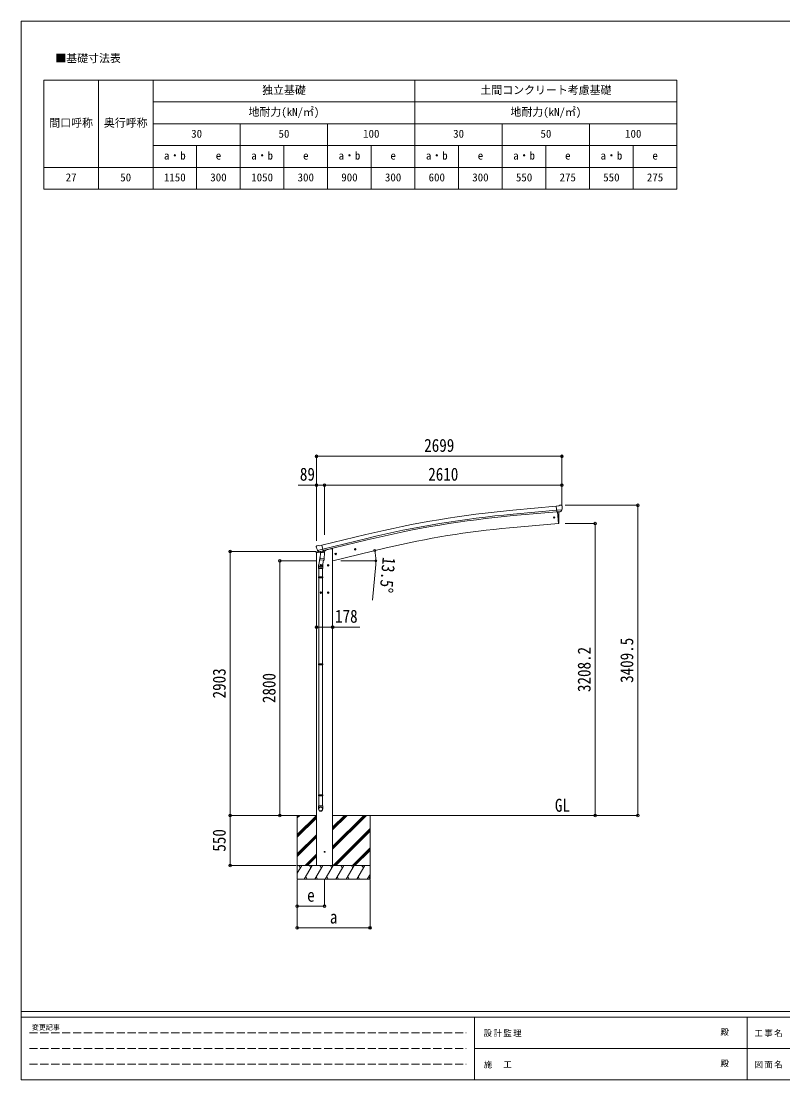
# Model space of a CAD drawing. Units: millimetres at full size, sheet at 1:30. Extents: x -8385 to 8479, y -5853 to 5787.
# Drawn here: x -8385 to -12, y -5853 to 5787 of the extents above; entities that cross this region are included whole.
import ezdxf
from ezdxf.enums import TextEntityAlignment as Align

# ---------------------------------------------------------------- set-up
doc = ezdxf.new("R2010")
doc.units = ezdxf.units.MM
doc.header["$LTSCALE"] = 30
doc.header["$PDMODE"] = 32
doc.header["$PDSIZE"] = 30
doc.linetypes.add('DASHED3', pattern=[4, 3, -1])
for name, color, linetype, lineweight in [('0-0_0', 7, 'Continuous', 9), ('0-1_本体', 4, 'Continuous', 9), ('0-2_部品', 7, 'Continuous', 9), ('0-A_寸法', 6, 'Continuous', 9), ('1-0_FRAME', 7, 'Continuous', 18), ('F-0_240', 7, 'Continuous', 9)]:
    doc.layers.add(name, color=color, linetype=linetype, lineweight=lineweight)
doc.styles.add('ＭＳ ゴシック', font='')
doc.styles.get('ＭＳ ゴシック').set_extended_font_data('MS Gothic')

msp = doc.modelspace()

# ---------------------------------------------------------------- linework, layer by layer
at = {"layer": '0-0_0', "color": 6}
for p, q in [((-1606.97, -2945.47), (-1606.97, 464.03)), ((-2075.98, 262.73), (-2075.98, -2945.47))]:
    msp.add_line(p, q, dxfattribs=at)
at = {"layer": '0-0_0'}
for p, q in [((-5735.76, -2945.52), (-5138.87, -2945.52)), ((-5349.87, -2972.85), (-5322.49, -2945.47)), ((-5349.87, -2958.71), (-5336.63, -2945.47)), ((-5349.87, -2945.52), (-5349.87, -3645.47)), ((-5349.87, -3156.7), (-5138.87, -2945.7)), ((-5349.87, -3170.84), (-5138.87, -2959.85)), ((-5349.87, -3184.98), (-5138.87, -2973.99)), ((-4960.87, -3316.48), (-4589.85, -2945.47)), ((-4960.87, -3288.2), (-4618.14, -2945.47)), ((-4960.87, -3302.34), (-4604, -2945.47)), ((-4960.87, -3104.35), (-4801.99, -2945.47)), ((-4960.87, -3090.21), (-4816.13, -2945.47)), ((-4960.87, -3076.07), (-4830.27, -2945.47)), ((-4960.87, -2945.52), (-2374.42, -2945.52)), ((-4549.87, -2945.47), (-4549.87, -3645.47)), ((-4956.01, -3495.47), (-4549.87, -3089.33)), ((-4941.87, -3495.47), (-4549.87, -3103.48)), ((-4927.72, -3495.47), (-4549.87, -3117.62)), ((-5349.87, -3368.83), (-5138.87, -3157.83)), ((-5349.87, -3382.97), (-5138.87, -3171.98)), ((-5349.87, -3397.12), (-5138.87, -3186.12)), ((-5264.38, -3495.47), (-5138.87, -3369.96)), ((-4743.88, -3495.47), (-4549.87, -3301.47)), ((-4729.73, -3495.47), (-4549.87, -3315.61)), ((-4715.59, -3495.47), (-4549.87, -3329.75)), ((-5250.23, -3495.47), (-5138.87, -3384.11)), ((-5236.09, -3495.47), (-5138.87, -3398.25)), ((-4549.87, -3495.47), (-5349.87, -3495.47)), ((-5349.87, -3579.3), (-5301.47, -3495.47)), ((-5316.47, -3521.45), (-5331.47, -3495.47)), ((-5272.6, -3645.47), (-5186, -3495.47)), ((-5201, -3521.46), (-5216, -3495.47)), ((-5157.13, -3645.47), (-5070.53, -3495.47)), ((-4960.87, -3495.47), (-5138.87, -3495.47)), ((-5085.53, -3521.45), (-5100.53, -3495.47)), ((-5041.66, -3645.47), (-4955.06, -3495.47)), ((-4970.06, -3521.45), (-4985.06, -3495.47)), ((-4926.19, -3645.47), (-4839.59, -3495.47)), ((-4854.59, -3521.45), (-4869.59, -3495.47)), ((-4810.72, -3645.47), (-4724.12, -3495.47)), ((-4754.12, -3495.47), (-4739.12, -3521.45)), ((-4695.25, -3645.47), (-4608.65, -3495.47)), ((-4623.65, -3521.45), (-4638.65, -3495.47)), ((-4579.78, -3645.47), (-4549.87, -3593.66)), ((-5349.87, -3645.47), (-4549.87, -3645.47)), ((-5257.6, -3619.49), (-5242.6, -3645.47)), ((-5142.13, -3619.49), (-5127.13, -3645.47)), ((-5026.66, -3619.49), (-5011.66, -3645.47)), ((-4911.19, -3619.49), (-4896.19, -3645.47)), ((-4795.72, -3619.49), (-4780.72, -3645.47)), ((-4680.25, -3619.49), (-4665.25, -3645.47)), ((-4564.78, -3619.49), (-4549.87, -3645.32))]:
    msp.add_line(p, q, dxfattribs=at)
msp.add_circle((-5049.87, -3345.47), 5, dxfattribs=at)
at = {"layer": '0-1_本体'}
for p, q in [((-2502.56, 453.49), (-2980.07, 410.29)), ((-2498.8, 410.49), (-2976.18, 367.3)), ((-2497.33, 393.72), (-2974.67, 350.53)), ((-2490.09, 391.33), (-2478.84, 262.73)), ((-2478.84, 262.73), (-3016.79, 215.67)), ((-5079.4, 24.67), (-4596.52, 142.16)), ((-5069.32, -17.29), (-4586.31, 100.17)), ((-5065.39, -33.67), (-4582.33, 83.82)), ((-5138.87, -3495.47), (-5138.87, -58.92)), ((-5036.88, -27.96), (-4984.87, -15.47)), ((-4960.87, -15.47), (-4984.87, -15.47)), ((-4960.87, -15.47), (-4960.87, -3495.47)), ((-4372.79, -4.29), (-4960.84, -145.47))]:
    msp.add_line(p, q, dxfattribs=at)
at = {"layer": '0-1_本体', "color": 6}
msp.add_line((-4960.87, -875.65), (-5138.87, -875.65), dxfattribs=at)
at = {"layer": '0-1_本体'}
for centre, radius, start, end in [((-1983.95, -10599.72), 11054.98, 95.16866, 103.66973), ((-1983.95, -10599.72), 11011.82, 95.16974, 103.66973), ((-1983.95, -10599.72), 10994.98, 95.16974, 103.66973), ((-2217.78, -8999.99), 9250.23, 94.95525, 103.47191)]:
    msp.add_arc(centre, radius, start, end, dxfattribs=at)
at = {"layer": '0-2_部品'}
for p, q in [((-2449.54, 466.06), (-2463.2, 464.86)), ((-2476.16, 457.71), (-2502.73, 455.38)), ((-2497.07, 390.72), (-2502.73, 455.38)), ((-2439.86, 415.42), (-2498.78, 410.26)), ((-2487.11, 391.59), (-2497.07, 390.72)), ((-2479.04, 265), (-2490.09, 391.33)), ((-2476.16, 457.71), (-2464.44, 464.47)), ((-2453.5, 394.53), (-2461.2, 393.86)), ((-2451.11, 395.93), (-2440.18, 414.87)), ((-2440.4, 460.31), (-2445.89, 464.91)), ((-2439.34, 458.26), (-2439.22, 456.92)), ((-2478.8, 262.23), (-2479.04, 265)), ((-2476.19, 262.62), (-2478.8, 262.23)), ((-5140.86, 9.1), (-5140.58, 7.95)), ((-5136.64, 17.67), (-5140.49, 11.38)), ((-5133.54, 19.92), (-5120.36, 23.09)), ((-5105.8, 20.41), (-5119.06, 23.11)), ((-5105.8, 20.41), (-5079.87, 26.64)), ((-5141.43, -59.53), (-5098.41, -49.2)), ((-5141.43, -52.64), (-5141.43, -59.53)), ((-5112.97, -43.44), (-5139.13, -49.72)), ((-5126.8, -31.21), (-5069.3, -17.4)), ((-5109.95, -46.12), (-5126.33, -31.63)), ((-5098.36, -95.64), (-5114.27, -191.81)), ((-5107.24, -46.69), (-5099.72, -44.88)), ((-5106.4, -46.58), (-5104.88, -46.21)), ((-5104.88, -46.21), (-5068.17, -37.4)), ((-5103.04, -46.44), (-5103.09, -47.18)), ((-5102.33, -48.22), (-5076.52, -54.66)), ((-5095.42, -53.57), (-5100.09, -120.41)), ((-5049.73, -56.76), (-5095.42, -53.57)), ((-5093.64, -50.39), (-5093.87, -53.68)), ((-5074.12, -39.23), (-5075.14, -53.83)), ((-5068.17, -37.4), (-5066.64, -37.04)), ((-5065.09, -34.93), (-5064.14, -35)), ((-5064.14, -35), (-5050.83, -50.31)), ((-5059.84, -39.94), (-5040.71, -35.35)), ((-5054.4, -123.6), (-5049.73, -56.76)), ((-5050.83, -50.31), (-5051.27, -56.66)), ((-5036.88, -26.74), (-5036.88, -30.49)), ((-4937.3, -73.07), (-4917.85, -68.4)), ((-4932.74, -65.29), (-4934.87, -72.49)), ((-4925.44, -63.54), (-4932.74, -65.29)), ((-4925.24, -80.46), (-4929.91, -61.01)), ((-4920.27, -68.98), (-4925.44, -63.54)), ((-4922.41, -76.18), (-4920.27, -68.98)), ((-4723.36, -21.71), (-4703.91, -17.04)), ((-4718.8, -13.93), (-4720.94, -21.13)), ((-4711.51, -12.18), (-4718.8, -13.93)), ((-4711.3, -29.1), (-4715.97, -9.65)), ((-4706.34, -17.62), (-4711.51, -12.18)), ((-4708.47, -24.82), (-4706.34, -17.62)), ((-5116.42, -228.97), (-5116.42, -194.62)), ((-5070.42, -228.97), (-5116.42, -228.97)), ((-5114.42, -228.97), (-5114.42, -322.97)), ((-5100.95, -132.87), (-5100.08, -120.41)), ((-5100.55, -134.23), (-5100.56, -134.23)), ((-5054.4, -123.6), (-5100.09, -120.41)), ((-5079.87, -195.71), (-5099.87, -195.71)), ((-5099.11, -135.01), (-5057.41, -137.93)), ((-5089.87, -188.21), (-5096.37, -191.96)), ((-5096.37, -191.96), (-5096.37, -199.47)), ((-5096.37, -199.47), (-5089.87, -203.22)), ((-5089.87, -205.71), (-5089.87, -185.71)), ((-5083.37, -191.96), (-5089.87, -188.21)), ((-5062.84, -137.55), (-5073.57, -201.13)), ((-5072.42, -228.97), (-5072.42, -322.97)), ((-5070.42, -194.32), (-5070.42, -228.97)), ((-5054.41, -123.6), (-5055.3, -136.3)), ((-4999.87, -195.71), (-5019.87, -195.71)), ((-5009.87, -188.21), (-5016.37, -191.96)), ((-5016.37, -191.96), (-5016.37, -199.47)), ((-5016.37, -199.47), (-5009.87, -203.22)), ((-5009.87, -205.71), (-5009.87, -185.71)), ((-5003.37, -191.96), (-5009.87, -188.21)), ((-5116.42, -324.97), (-5115.42, -322.97)), ((-5070.42, -324.97), (-5116.42, -324.97)), ((-5070.42, -332.97), (-5116.42, -332.97)), ((-5071.42, -322.97), (-5115.42, -322.97)), ((-5071.42, -334.97), (-5115.42, -334.97)), ((-5114.42, -334.97), (-5114.42, -1279.16)), ((-5072.42, -334.97), (-5072.42, -1279.16)), ((-5070.42, -324.97), (-5071.42, -322.97)), ((-5070.42, -332.97), (-5071.42, -334.97)), ((-5070.42, -324.97), (-5070.42, -332.97)), ((-5079.87, -495.71), (-5099.87, -495.71)), ((-5089.87, -488.21), (-5096.37, -491.96)), ((-5096.37, -491.96), (-5096.37, -499.47)), ((-5096.37, -499.47), (-5089.87, -503.22)), ((-5089.87, -505.71), (-5089.87, -485.71)), ((-5083.37, -491.96), (-5089.87, -488.21)), ((-4999.87, -495.71), (-5019.87, -495.71)), ((-5009.87, -488.21), (-5016.37, -491.96)), ((-5016.37, -491.96), (-5016.37, -499.47)), ((-5016.37, -499.47), (-5009.87, -503.22)), ((-5009.87, -505.71), (-5009.87, -485.71)), ((-5003.37, -491.96), (-5009.87, -488.21)), ((-5116.42, -1281.16), (-5115.42, -1279.16)), ((-5071.42, -1279.16), (-5115.42, -1279.16)), ((-5070.42, -1281.16), (-5071.42, -1279.16)), ((-5070.42, -1281.16), (-5116.42, -1281.16)), ((-5070.42, -1289.16), (-5116.42, -1289.16)), ((-5071.42, -1291.16), (-5115.42, -1291.16)), ((-5114.42, -1291.16), (-5114.42, -2719.35)), ((-5072.42, -1291.16), (-5072.42, -2719.35)), ((-5070.42, -1289.16), (-5071.42, -1291.16)), ((-5070.42, -1281.16), (-5070.42, -1289.16)), ((-5116.42, -2721.35), (-5115.42, -2719.35)), ((-5070.42, -2721.35), (-5116.42, -2721.35)), ((-5070.42, -2729.35), (-5116.42, -2729.35)), ((-5071.42, -2719.35), (-5115.42, -2719.35)), ((-5071.42, -2731.35), (-5115.42, -2731.35)), ((-5114.42, -2731.35), (-5114.42, -2841.35)), ((-5072.42, -2731.35), (-5072.42, -2841.35)), ((-5070.42, -2721.35), (-5071.42, -2719.35)), ((-5070.42, -2729.35), (-5071.42, -2731.35)), ((-5070.42, -2721.35), (-5070.42, -2729.35)), ((-5116.42, -2875.49), (-5116.42, -2841.35)), ((-5070.42, -2841.35), (-5116.42, -2841.35)), ((-5070.42, -2875.49), (-5070.42, -2841.35))]:
    msp.add_line(p, q, dxfattribs=at)
for points in [[(-2487.11, 391.59), (-2486.83, 391.52), (-2461.46, 393.74), (-2461.2, 393.86)], [(-2473.64, 265.46), (-2472.81, 291.08), (-2472.61, 317.58), (-2473.08, 344.07), (-2474.22, 370.54), (-2475.73, 392.5)], [(-2439.79, 416.05), (-2440.08, 415.06), (-2440.18, 414.87)], [(-5074.44, -38.81), (-5064.72, -36.48), (-5079.87, 26.64)], [(-5127.07, -30.63), (-5126.49, -31.48), (-5126.33, -31.63)], [(-5074.44, -38.81), (-5074.68, -38.96), (-5099.44, -44.91), (-5099.72, -44.88)], [(-4934.87, -72.49), (-4929.7, -77.93), (-4922.41, -76.18)], [(-4720.94, -21.13), (-4715.77, -26.57), (-4708.47, -24.82)], [(-5089.87, -203.22), (-5083.37, -199.47), (-5083.37, -191.96)], [(-5009.87, -203.22), (-5003.37, -199.47), (-5003.37, -191.96)], [(-5116.42, -324.97), (-5116.42, -332.97), (-5115.42, -334.97)], [(-5089.87, -503.22), (-5083.37, -499.47), (-5083.37, -491.96)], [(-5009.87, -503.22), (-5003.37, -499.47), (-5003.37, -491.96)], [(-5116.42, -1281.16), (-5116.42, -1289.16), (-5115.42, -1291.16)], [(-5116.42, -2721.35), (-5116.42, -2729.35), (-5115.42, -2731.35)]]:
    msp.add_lwpolyline(points, dxfattribs=at)
for centre, radius in [((-2524.87, 329.87), 6.5), ((-4927.57, -70.73), 8.5), ((-4927.57, -70.73), 7.7), ((-4927.57, -70.73), 6.5), ((-4713.64, -19.37), 8.5), ((-4713.64, -19.37), 7.7), ((-4713.64, -19.37), 6.5), ((-5089.87, -195.71), 8.5), ((-5089.87, -195.71), 7.7), ((-5089.87, -195.71), 6.5), ((-5009.87, -195.71), 8.5), ((-5009.87, -195.71), 7.7), ((-5009.87, -195.71), 6.5), ((-5089.87, -495.71), 8.5), ((-5089.87, -495.71), 7.7), ((-5089.87, -495.71), 6.5), ((-5009.87, -495.71), 8.5), ((-5009.87, -495.71), 7.7), ((-5009.87, -495.71), 6.5)]:
    msp.add_circle(centre, radius, dxfattribs=at)
at = {"layer": '0-2_部品', "color": 4}
msp.add_circle((-5049.87, -3345.47), 4.5, dxfattribs=at)
at = {"layer": '0-2_部品'}
for centre, radius, start, end in [((-2449.1, 461.08), 5, 50.00648, 94.99352), ((-2462.94, 461.87), 3, 95, 120), ((-2640.85, 439.28), 202.4, 353.4085, 5), ((-2476.63, 265.59), 3, 278.50322, 357.46219), ((-4943.78, 55.2), 202.4, 193.5, 205.09125), ((-5132.37, 15.06), 5, 103.5, 148.5), ((-5119.66, 20.17), 3, 78.5, 103.5), ((-5138.43, -52.64), 3, 103.5, 180), ((-5106.52, -46.1), 0.5, 248.23754, 283.5), ((-5103.54, -46.41), 0.5, 356, 103.5), ((-5102.09, -47.25), 1, 176, 256), ((-5076.17, -53.69), 1.03, 250.03897, 351.96569), ((-5073.52, -39.31), 0.604, 100.59842, 172.20595), ((-5066.76, -36.55), 0.5, 283.5, 318.76246), ((-5041.88, -30.49), 5, 283.5, 0), ((-5086.42, -194.62), 30, 177.45142, 180), ((-5099.01, -133.05), 1.95, 175.04017, 217.47766), ((-5098.97, -133.02), 2, 217.40962, 266), ((-5057.27, -135.93), 2, 266, 349.46843)]:
    msp.add_arc(centre, radius, start, end, dxfattribs=at)
for centre, major_axis, ratio, start_param, end_param in [((-2435.01, 462.31), (-15.35, 3.44), 0.101033, 5.97514262, 5.97537366), ((-2453.77, 397.53), (1.62, -2.54), 0.997631, 5.80419048, 5.89294842), ((-2453.84, 397.64), (-3.5, 2.17), 0.650902, 2.11455212, 2.18736272), ((-2453.71, 397.44), (1.62, -2.54), 0.997631, 5.96575902, 6.76218013), ((-2442.33, 458.01), (2.71, -1.31), 0.997474, 0.53665673, 1.32256522), ((-5137.94, 9.81), (-1.57, -2.57), 0.99628, 4.71238898, 5.49965061), ((-5107.96, -43.86), (-0.73, -2.92), 0.997631, 5.80419048, 6.60061159), ((-5107.91, -43.64), (2.63, 3.16), 0.650902, 4.09582259, 4.16863319), ((-5107.94, -43.76), (-0.73, -2.92), 0.997631, 0.39023689, 0.47899483), ((-5093.42, -194.32), (23, 0), 0.996195, 2.55602575, 6.56630284), ((-5093.42, -194.32), (21, 0), 0.996195, 2.93491471, 5.95123941), ((-5093.42, -2873.75), (-23, 0), 0.996195, 3.14159265, 6.28318531), ((-5093.42, -2875.49), (-23, 0), 0.996195, 3.14159265, 6.28318531), ((-5093.42, -2875.49), (0, -23.43), 0.981806, 4.71238898, 7.85398163)]:
    msp.add_ellipse(centre, major_axis=major_axis, ratio=ratio, start_param=start_param, end_param=end_param, dxfattribs=at)
msp.add_ellipse((-5093.42, -2875.49), major_axis=(21, 0), ratio=0.996195, dxfattribs=at)
at = {"layer": '0-A_寸法'}
for p, q in [((-5138.87, 1002.89), (-2439.87, 1002.89)), ((-2439.87, 1002.89), (-2439.87, 686.27)), ((-5138.87, 686.27), (-5138.87, 74.04)), ((-5138.87, 686.27), (-5049.87, 686.27)), ((-5049.87, 686.27), (-5049.87, 138.41)), ((-5049.87, 686.27), (-2439.87, 686.27)), ((-2439.87, 686.27), (-2439.87, 457.26)), ((-1606.97, 464.03), (-2404.81, 464.03)), ((-2075.98, 262.73), (-2404.81, 262.73)), ((-6088.44, -42.47), (-5143.36, -42.47)), ((-6088.44, -2945.47), (-6088.44, -42.47)), ((-5540.47, -145.47), (-5143.36, -145.47)), ((-5540.47, -2945.47), (-5540.47, -145.47)), ((-4871.37, -145.47), (-4484.51, -145.47)), ((-4487.37, -187.93), (-4521.73, -580.43)), ((-4960.87, -875.65), (-4660.87, -875.65)), ((-6088.44, -2945.47), (-5360.33, -2945.47)), ((-6088.44, -3495.47), (-6088.44, -2945.47)), ((-2075.98, -2945.47), (-2404.81, -2945.47)), ((-1606.97, -2945.47), (-2075.98, -2945.47)), ((-6088.44, -3495.47), (-5360.33, -3495.47)), ((-5350.12, -4181.84), (-5350.12, -3652.89)), ((-5350.12, -3941.86), (-5350.12, -3652.89)), ((-5049.87, -3941.86), (-5049.87, -3652.89)), ((-4550.12, -4181.84), (-4550.12, -3652.89)), ((-5049.87, -3941.86), (-5350.12, -3941.86)), ((-5350.12, -4181.84), (-4550.12, -4181.84))]:
    msp.add_line(p, q, dxfattribs=at)
msp.add_lwpolyline([(-5138.87, 1002.89), (-5138.87, 686.27), (-5338.87, 686.27)], dxfattribs=at)
for centre in [(-4498.97, -31.82), (-4485.51, -145.47)]:
    msp.add_circle(centre, 10.62, dxfattribs=at)
for start, end in [(0, 13.5), (354.99678, 0)]:
    msp.add_arc((-4972.37, -145.47), 486.86, start, end, dxfattribs=at)
for p in [(-5138.87, 1002.89), (-2439.87, 1002.89), (-5138.87, 686.27), (-5049.87, 686.27), (-2439.87, 686.27), (-1606.97, 464.03), (-2075.98, 262.73), (-6088.44, -42.47), (-5540.47, -145.47), (-5138.87, -875.65), (-4960.87, -875.65), (-6088.44, -2945.47), (-5540.47, -2945.47), (-2075.98, -2945.47), (-1606.97, -2945.47), (-6088.44, -3495.47), (-5350.12, -3941.86), (-5049.87, -3941.86), (-5350.12, -4181.84), (-4550.12, -4181.84)]:
    msp.add_point(p, dxfattribs=at)
at = {"layer": '1-0_FRAME'}
for p, q in [((-8136.13, 5139.41), (-1176.13, 5139.41)), ((-8136.13, 5139.41), (-8136.13, 3939.41)), ((-7536.13, 5139.41), (-7536.13, 3939.41)), ((-4056.13, 5139.41), (-4056.13, 3939.41)), ((-6936.13, 4899.41), (-1176.13, 4899.41)), ((-6936.13, 4659.41), (-1176.13, 4659.41)), ((-3096.13, 4659.41), (-3096.13, 3939.41)), ((-6936.13, 4419.41), (-1176.13, 4419.41)), ((-2616.13, 4419.41), (-2616.13, 3939.41)), ((-1656.13, 4419.41), (-1656.13, 3939.41))]:
    msp.add_line(p, q, dxfattribs=at)
for points in [[(-6936.13, 5139.41), (-6936.13, 4899.41), (-6936.13, 4179.41), (-6936.13, 3939.41)], [(-1176.13, 5139.41), (-1176.13, 4419.41), (-1176.13, 3939.41)], [(-5976.13, 4659.41), (-5976.13, 4419.41), (-5976.13, 3939.41)], [(-5016.13, 4659.41), (-5016.13, 4419.41), (-5016.13, 3939.41)], [(-2136.13, 4659.41), (-2136.13, 4179.41), (-2136.13, 3939.41)], [(-6456.13, 4419.41), (-6456.13, 4179.41), (-6456.13, 3939.41)], [(-5496.13, 4419.41), (-5496.13, 4179.41), (-5496.13, 3939.41)], [(-4536.13, 4419.41), (-4536.13, 4179.41), (-4536.13, 3939.41)], [(-3576.13, 4419.41), (-3576.13, 4179.41), (-3576.13, 3939.41)], [(-8136.13, 4179.41), (-6936.13, 4179.41), (-1176.13, 4179.41)], [(-8136.13, 3939.41), (-7536.13, 3939.41), (-4056.13, 3939.41), (-2136.13, 3939.41), (-1176.13, 3939.41)]]:
    msp.add_lwpolyline(points, dxfattribs=at)
at = {"layer": 'F-0_240', "color": 5}
for p, q in [((-8385.45, 5787.34), (-8385.45, -5852.66)), ((-8385.45, 5787.34), (8054.55, 5787.34)), ((-8385.45, -5102.66), (8054.55, -5102.66)), ((-8385.45, -5162.66), (5387.79, -5162.66)), ((-3402.21, -5162.66), (-3402.21, -5852.66)), ((-402.21, -5162.66), (-402.21, -5852.66)), ((-3402.21, -5507.66), (2747.79, -5507.66)), ((-8385.45, -5852.66), (8054.55, -5852.66))]:
    msp.add_line(p, q, dxfattribs=at)
at = {"layer": 'F-0_240', "color": 4, "linetype": 'DASHED3'}
for p, q in [((-8295.46, -5335.16), (-3492.21, -5335.16)), ((-8295.46, -5507.66), (-3492.21, -5507.66)), ((-8295.46, -5680.16), (-3492.21, -5680.16))]:
    msp.add_line(p, q, dxfattribs=at)

# ---------------------------------------------------------------- texts
at = {"layer": '0-0_0', "style": 'ＭＳ ゴシック', "width": 0.85}
msp.add_text('GL', height=143, dxfattribs=at).set_placement((-2517.56, -2947.91), align=Align.BOTTOM_LEFT)
at = {"layer": '0-A_寸法', "color": 7, "style": 'ＭＳ ゴシック', "width": 0.85}
for s, p in [('2699', (-3954.37, 1008.89)), ('89', (-5321.37, 692.27)), ('2610', (-3909.87, 692.27)), ('178', (-4934.62, -869.65)), ('e', (-5241.37, -3936.86)), ('a', (-4991.37, -4176.84))]:
    msp.add_text(s, height=143, dxfattribs=at).set_placement(p, align=Align.BOTTOM_LEFT)
for s, rotation, p in [('13.5°', 264.997, (-4453.15, -98.07)), ('3409.5', 90, (-1612.97, -1488.22)), ('3208.2', 90, (-2081.98, -1588.87)), ('2903', 90, (-6094.44, -1658.97)), ('2800', 90, (-5546.47, -1710.47)), ('550', 90, (-6094.44, -3344.22))]:
    msp.add_text(s, height=143, rotation=rotation, dxfattribs=at).set_placement(p, align=Align.BOTTOM_LEFT)
at = {"layer": '1-0_FRAME', "style": 'ＭＳ ゴシック'}
for s, p in [('■基礎寸法表', (-8009.77, 5309.14)), ('独立基礎', (-5736.13, 4959.41)), ('土間コンクリート考慮基礎', (-3336.13, 4959.41)), ('地耐力(kN/㎡)', (-5886.13, 4719.41)), ('地耐力(kN/㎡)', (-3006.13, 4719.41)), ('間口呼称', (-8076.13, 4599.41)), ('奥行呼称', (-7476.13, 4599.41)), ('30', (-6516.13, 4479.41)), ('50', (-5556.13, 4479.41)), ('100', (-4626.13, 4479.41)), ('30', (-3636.13, 4479.41)), ('50', (-2676.13, 4479.41)), ('100', (-1746.13, 4479.41)), ('a・b', (-6816.13, 4239.41)), ('e', (-6246.13, 4239.41)), ('a・b', (-5856.13, 4239.41)), ('e', (-5286.13, 4239.41)), ('a・b', (-4896.13, 4239.41)), ('e', (-4326.13, 4239.41)), ('a・b', (-3936.13, 4239.41)), ('e', (-3366.13, 4239.41)), ('a・b', (-2976.13, 4239.41)), ('e', (-2406.13, 4239.41)), ('a・b', (-2016.13, 4239.41)), ('e', (-1446.13, 4239.41)), ('27', (-7896.13, 3999.41)), ('50', (-7296.13, 3999.41)), ('1150', (-6816.13, 3999.41)), ('300', (-6306.13, 3999.41)), ('1050', (-5856.13, 3999.41)), ('300', (-5346.13, 3999.41)), ('900', (-4866.13, 3999.41)), ('300', (-4386.13, 3999.41)), ('600', (-3906.13, 3999.41)), ('300', (-3426.13, 3999.41)), ('550', (-2946.13, 3999.41)), ('275', (-2466.13, 3999.41)), ('550', (-1986.13, 3999.41)), ('275', (-1506.13, 3999.41))]:
    msp.add_text(s, height=87.98, dxfattribs=at).set_placement(p, align=Align.BOTTOM_LEFT)
at = {"layer": 'F-0_240', "style": 'ＭＳ ゴシック'}
for s, height, p in [('変更記事', 54.99, (-8268.23, -5320.16)), ('殿', 65.98, (-697.92, -5380.16)), ('殿', 65.98, (-697.92, -5725.16))]:
    msp.add_text(s, height=height, dxfattribs=at).set_placement(p, align=Align.BOTTOM_LEFT)
at = {"layer": 'F-0_240', "char_height": 65.98, "attachment_point": 7, "style": 'ＭＳ ゴシック'}
for s, insert in [('\\T1.17;設計監理', (-3300.89, -5380.16)), ('\\T1.17;工事名', (-323.11, -5380.16)), ('\\T1.17;施\u3000工', (-3300.89, -5725.16)), ('\\T1.17;図面名', (-323.11, -5725.16))]:
    msp.add_mtext(s, dxfattribs=dict(at, insert=insert))

doc.saveas('drawing.dxf')
